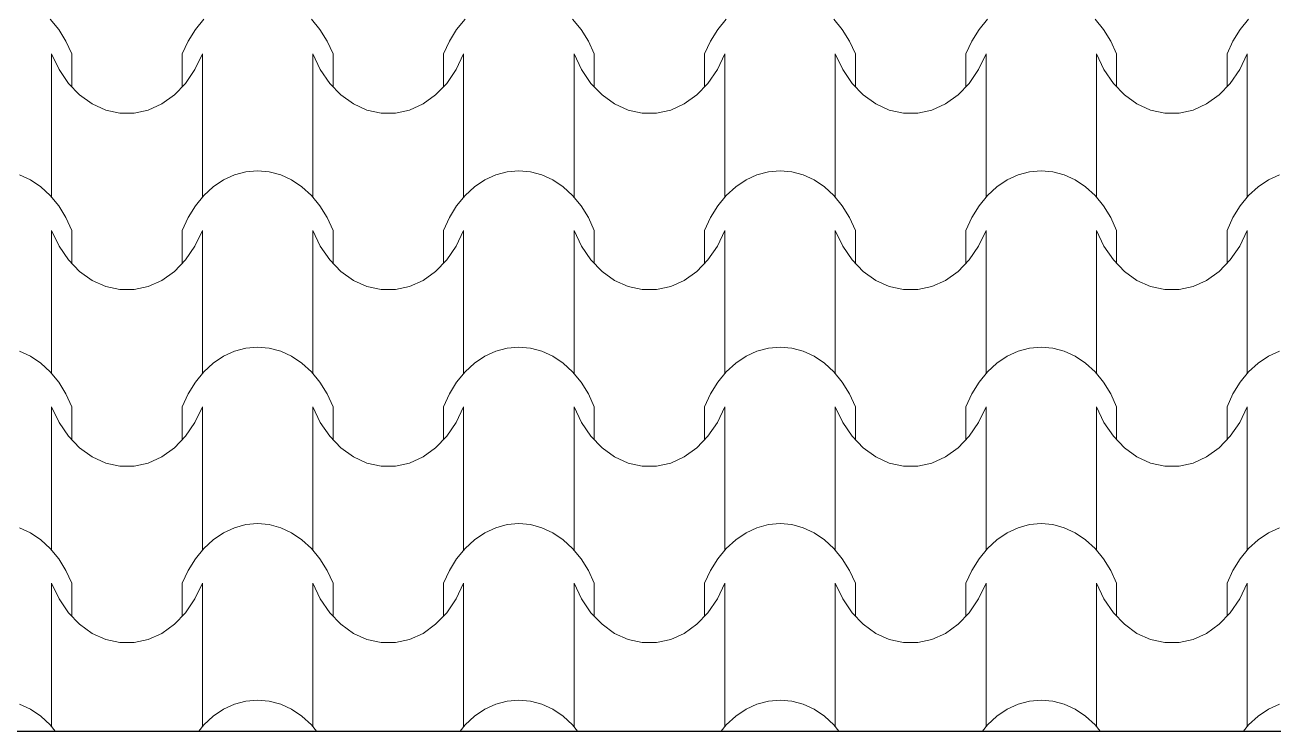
# Model space of a CAD drawing. Header units: millimetres. Extents: x 42452 to 2852333, y -419346 to 834876.
# Drawn here: x 2633486 to 2636714, y 648062 to 649887 of the extents above; entities that cross this region are included whole.
import ezdxf

# ---------------------------------------------------------------- set-up
doc = ezdxf.new("R2010")
doc.units = ezdxf.units.MM
doc.layers.add('M-2 keramitin shtrixi_Ном._пера__21_Pen_No__1', color=7, linetype='Continuous', lineweight=15)
doc.layers.add('memar', color=7, linetype='Continuous', lineweight=25)

# ---------------------------------------------------------------- blocks, each defined once
blk = doc.blocks.new('*X17')
at = {"layer": 'M-2 keramitin shtrixi_Ном._пера__21_Pen_No__1', "color": 7, "linetype": 'Continuous', "lineweight": 15}
for p, q in [((-252787.6, -1360807.7), (-252765.8, -1360834.4)), ((-252765.8, -1360834.4), (-252747.1, -1360864.6)), ((-252430.9, -1360864.6), (-252412.2, -1360834.4)), ((-252412.2, -1360834.4), (-252390.4, -1360807.7)), ((-252112, -1360807.7), (-252090.2, -1360834.4)), ((-252090.2, -1360834.4), (-252071.5, -1360864.6)), ((-251755.4, -1360864.6), (-251736.7, -1360834.4)), ((-251736.7, -1360834.4), (-251714.8, -1360807.7)), ((-251436.5, -1360807.7), (-251414.7, -1360834.4)), ((-251414.7, -1360834.4), (-251395.9, -1360864.6)), ((-251079.8, -1360864.6), (-251061.1, -1360834.4)), ((-251061.1, -1360834.4), (-251039.3, -1360807.7)), ((-250760.9, -1360807.7), (-250739.1, -1360834.4)), ((-250739.1, -1360834.4), (-250720.4, -1360864.6)), ((-250404.3, -1360864.6), (-250385.5, -1360834.4)), ((-250385.5, -1360834.4), (-250363.7, -1360807.7)), ((-250085.4, -1360807.7), (-250063.5, -1360834.4)), ((-250063.5, -1360834.4), (-250044.8, -1360864.6)), ((-249728.7, -1360864.6), (-249710, -1360834.4)), ((-249710, -1360834.4), (-249688.2, -1360807.7)), ((-252747.1, -1360864.6), (-252731.8, -1360897.8)), ((-252446.2, -1360897.8), (-252430.9, -1360864.6)), ((-252071.5, -1360864.6), (-252056.2, -1360897.8)), ((-251770.7, -1360897.8), (-251755.4, -1360864.6)), ((-251395.9, -1360864.6), (-251380.6, -1360897.8)), ((-251095.1, -1360897.8), (-251079.8, -1360864.6)), ((-250720.4, -1360864.6), (-250705.1, -1360897.8)), ((-250419.6, -1360897.8), (-250404.3, -1360864.6)), ((-250044.8, -1360864.6), (-250029.5, -1360897.8)), ((-249744, -1360897.8), (-249728.7, -1360864.6)), ((-252784, -1361082.9), (-252784, -1360897.8)), ((-252764.7, -1360938.3), (-252784, -1360897.8)), ((-252731.8, -1360982.9), (-252731.8, -1360897.8)), ((-252446.2, -1360982.9), (-252446.2, -1360897.8)), ((-252394, -1360897.8), (-252413.3, -1360938.3)), ((-252394, -1361082.9), (-252394, -1360897.8)), ((-252108.5, -1361082.9), (-252108.5, -1360897.8)), ((-252089.1, -1360938.3), (-252108.5, -1360897.8)), ((-252056.2, -1360982.9), (-252056.2, -1360897.8)), ((-251770.7, -1360982.9), (-251770.7, -1360897.8)), ((-251718.4, -1360897.8), (-251737.7, -1360938.3)), ((-251718.4, -1361082.9), (-251718.4, -1360897.8)), ((-251432.9, -1361082.9), (-251432.9, -1360897.8)), ((-251413.6, -1360938.3), (-251432.9, -1360897.8)), ((-251380.6, -1360982.9), (-251380.6, -1360897.8)), ((-251095.1, -1360982.9), (-251095.1, -1360897.8)), ((-251042.9, -1360897.8), (-251062.2, -1360938.3)), ((-251042.9, -1361082.9), (-251042.9, -1360897.8)), ((-250757.3, -1361082.9), (-250757.3, -1360897.8)), ((-250738, -1360938.3), (-250757.3, -1360897.8)), ((-250705.1, -1360982.9), (-250705.1, -1360897.8)), ((-250419.6, -1360982.9), (-250419.6, -1360897.8)), ((-250367.3, -1360897.8), (-250386.6, -1360938.3)), ((-250367.3, -1361082.9), (-250367.3, -1360897.8)), ((-250081.8, -1361082.9), (-250081.8, -1360897.8)), ((-250062.5, -1360938.3), (-250081.8, -1360897.8)), ((-250029.5, -1360982.9), (-250029.5, -1360897.8)), ((-249744, -1360982.9), (-249744, -1360897.8)), ((-249691.7, -1360897.8), (-249711.1, -1360938.3)), ((-249691.7, -1361082.9), (-249691.7, -1360897.8)), ((-252740.3, -1360974.1), (-252764.7, -1360938.3)), ((-252413.3, -1360938.3), (-252437.7, -1360974.1)), ((-252064.7, -1360974.1), (-252089.1, -1360938.3)), ((-251737.7, -1360938.3), (-251762.2, -1360974.1)), ((-251389.2, -1360974.1), (-251413.6, -1360938.3)), ((-251062.2, -1360938.3), (-251086.6, -1360974.1)), ((-250713.6, -1360974.1), (-250738, -1360938.3)), ((-250386.6, -1360938.3), (-250411, -1360974.1)), ((-250038, -1360974.1), (-250062.5, -1360938.3)), ((-249711.1, -1360938.3), (-249735.5, -1360974.1)), ((-252711.5, -1361004), (-252740.3, -1360974.1)), ((-252437.7, -1360974.1), (-252466.5, -1361004)), ((-252035.9, -1361004), (-252064.7, -1360974.1)), ((-251762.2, -1360974.1), (-251791, -1361004)), ((-251360.4, -1361004), (-251389.2, -1360974.1)), ((-251086.6, -1360974.1), (-251115.4, -1361004)), ((-250684.8, -1361004), (-250713.6, -1360974.1)), ((-250411, -1360974.1), (-250439.8, -1361004)), ((-250009.2, -1361004), (-250038, -1360974.1)), ((-249735.5, -1360974.1), (-249764.3, -1361004)), ((-252679.1, -1361027.2), (-252711.5, -1361004)), ((-252644.1, -1361043.1), (-252679.1, -1361027.2)), ((-252498.9, -1361027.2), (-252533.9, -1361043.1)), ((-252466.5, -1361004), (-252498.9, -1361027.2)), ((-252003.6, -1361027.2), (-252035.9, -1361004)), ((-251968.6, -1361043.1), (-252003.6, -1361027.2)), ((-251823.3, -1361027.2), (-251858.3, -1361043.1)), ((-251791, -1361004), (-251823.3, -1361027.2)), ((-251328, -1361027.2), (-251360.4, -1361004)), ((-251293, -1361043.1), (-251328, -1361027.2)), ((-251147.8, -1361027.2), (-251182.7, -1361043.1)), ((-251115.4, -1361004), (-251147.8, -1361027.2)), ((-250652.4, -1361027.2), (-250684.8, -1361004)), ((-250617.5, -1361043.1), (-250652.4, -1361027.2)), ((-250472.2, -1361027.2), (-250507.2, -1361043.1)), ((-250439.8, -1361004), (-250472.2, -1361027.2)), ((-249976.9, -1361027.2), (-250009.2, -1361004)), ((-249941.9, -1361043.1), (-249976.9, -1361027.2)), ((-249796.7, -1361027.2), (-249831.6, -1361043.1)), ((-249764.3, -1361004), (-249796.7, -1361027.2)), ((-252607.6, -1361051.1), (-252644.1, -1361043.1)), ((-252589, -1361051.1), (-252607.6, -1361051.1)), ((-252570.4, -1361051.1), (-252589, -1361051.1)), ((-252533.9, -1361043.1), (-252570.4, -1361051.1)), ((-251932, -1361051.1), (-251968.6, -1361043.1)), ((-251913.4, -1361051.1), (-251932, -1361051.1)), ((-251894.9, -1361051.1), (-251913.4, -1361051.1)), ((-251858.3, -1361043.1), (-251894.9, -1361051.1)), ((-251256.4, -1361051.1), (-251293, -1361043.1)), ((-251237.9, -1361051.1), (-251256.4, -1361051.1)), ((-251219.3, -1361051.1), (-251237.9, -1361051.1)), ((-251182.7, -1361043.1), (-251219.3, -1361051.1)), ((-250580.9, -1361051.1), (-250617.5, -1361043.1)), ((-250562.3, -1361051.1), (-250580.9, -1361051.1)), ((-250543.8, -1361051.1), (-250562.3, -1361051.1)), ((-250507.2, -1361043.1), (-250543.8, -1361051.1)), ((-249905.3, -1361051.1), (-249941.9, -1361043.1)), ((-249886.8, -1361051.1), (-249905.3, -1361051.1)), ((-249868.2, -1361051.1), (-249886.8, -1361051.1)), ((-249831.6, -1361043.1), (-249868.2, -1361051.1)), ((-252784, -1361268), (-252784, -1361082.9)), ((-252394, -1361268), (-252394, -1361082.9)), ((-252108.5, -1361268), (-252108.5, -1361082.9)), ((-251718.4, -1361268), (-251718.4, -1361082.9)), ((-251432.9, -1361268), (-251432.9, -1361082.9)), ((-251042.9, -1361268), (-251042.9, -1361082.9)), ((-250757.3, -1361268), (-250757.3, -1361082.9)), ((-250367.3, -1361268), (-250367.3, -1361082.9)), ((-250081.8, -1361268), (-250081.8, -1361082.9)), ((-249691.7, -1361268), (-249691.7, -1361082.9)), ((-252867.2, -1361210.5), (-252838.8, -1361223.6)), ((-252838.8, -1361223.6), (-252812.1, -1361241.6)), ((-252365.9, -1361241.6), (-252339.2, -1361223.6)), ((-252339.2, -1361223.6), (-252310.8, -1361210.5)), ((-252310.8, -1361210.5), (-252281.3, -1361202.5)), ((-252281.3, -1361202.5), (-252251.2, -1361199.9)), ((-252251.2, -1361199.9), (-252221.1, -1361202.5)), ((-252221.1, -1361202.5), (-252191.6, -1361210.5)), ((-252191.6, -1361210.5), (-252163.2, -1361223.6)), ((-252163.2, -1361223.6), (-252136.5, -1361241.6)), ((-251690.3, -1361241.6), (-251663.7, -1361223.6)), ((-251663.7, -1361223.6), (-251635.3, -1361210.5)), ((-251635.3, -1361210.5), (-251605.8, -1361202.5)), ((-251605.8, -1361202.5), (-251575.7, -1361199.9)), ((-251575.7, -1361199.9), (-251545.6, -1361202.5)), ((-251545.6, -1361202.5), (-251516, -1361210.5)), ((-251516, -1361210.5), (-251487.7, -1361223.6)), ((-251487.7, -1361223.6), (-251461, -1361241.6)), ((-251014.8, -1361241.6), (-250988.1, -1361223.6)), ((-250988.1, -1361223.6), (-250959.7, -1361210.5)), ((-250959.7, -1361210.5), (-250930.2, -1361202.5)), ((-250930.2, -1361202.5), (-250900.1, -1361199.9)), ((-250900.1, -1361199.9), (-250870, -1361202.5)), ((-250870, -1361202.5), (-250840.5, -1361210.5)), ((-250840.5, -1361210.5), (-250812.1, -1361223.6)), ((-250812.1, -1361223.6), (-250785.4, -1361241.6)), ((-250339.2, -1361241.6), (-250312.5, -1361223.6)), ((-250312.5, -1361223.6), (-250284.2, -1361210.5)), ((-250284.2, -1361210.5), (-250254.6, -1361202.5)), ((-250254.6, -1361202.5), (-250224.5, -1361199.9)), ((-250224.5, -1361199.9), (-250194.4, -1361202.5)), ((-250194.4, -1361202.5), (-250164.9, -1361210.5)), ((-250164.9, -1361210.5), (-250136.6, -1361223.6)), ((-250136.6, -1361223.6), (-250109.9, -1361241.6)), ((-249663.7, -1361241.6), (-249637, -1361223.6)), ((-249637, -1361223.6), (-249608.6, -1361210.5)), ((-252812.1, -1361241.6), (-252787.6, -1361264.1)), ((-252390.4, -1361264.1), (-252365.9, -1361241.6)), ((-252136.5, -1361241.6), (-252112, -1361264.1)), ((-251714.8, -1361264.1), (-251690.3, -1361241.6)), ((-251461, -1361241.6), (-251436.5, -1361264.1)), ((-251039.3, -1361264.1), (-251014.8, -1361241.6)), ((-250785.4, -1361241.6), (-250760.9, -1361264.1)), ((-250363.7, -1361264.1), (-250339.2, -1361241.6)), ((-250109.9, -1361241.6), (-250085.4, -1361264.1)), ((-249688.2, -1361264.1), (-249663.7, -1361241.6)), ((-252787.6, -1361264.1), (-252765.8, -1361290.7)), ((-252412.2, -1361290.7), (-252390.4, -1361264.1)), ((-252112, -1361264.1), (-252090.2, -1361290.7)), ((-251736.7, -1361290.7), (-251714.8, -1361264.1)), ((-251436.5, -1361264.1), (-251414.7, -1361290.7)), ((-251061.1, -1361290.7), (-251039.3, -1361264.1)), ((-250760.9, -1361264.1), (-250739.1, -1361290.7)), ((-250385.5, -1361290.7), (-250363.7, -1361264.1)), ((-250085.4, -1361264.1), (-250063.5, -1361290.7)), ((-249710, -1361290.7), (-249688.2, -1361264.1)), ((-252765.8, -1361290.7), (-252747.1, -1361320.9)), ((-252747.1, -1361320.9), (-252731.8, -1361354.2)), ((-252446.2, -1361354.2), (-252430.9, -1361320.9)), ((-252430.9, -1361320.9), (-252412.2, -1361290.7)), ((-252090.2, -1361290.7), (-252071.5, -1361320.9)), ((-252071.5, -1361320.9), (-252056.2, -1361354.2)), ((-251770.7, -1361354.2), (-251755.4, -1361320.9)), ((-251755.4, -1361320.9), (-251736.7, -1361290.7)), ((-251414.7, -1361290.7), (-251395.9, -1361320.9)), ((-251395.9, -1361320.9), (-251380.6, -1361354.2)), ((-251095.1, -1361354.2), (-251079.8, -1361320.9)), ((-251079.8, -1361320.9), (-251061.1, -1361290.7)), ((-250739.1, -1361290.7), (-250720.4, -1361320.9)), ((-250720.4, -1361320.9), (-250705.1, -1361354.2)), ((-250419.6, -1361354.2), (-250404.3, -1361320.9)), ((-250404.3, -1361320.9), (-250385.5, -1361290.7)), ((-250063.5, -1361290.7), (-250044.8, -1361320.9)), ((-250044.8, -1361320.9), (-250029.5, -1361354.2)), ((-249744, -1361354.2), (-249728.7, -1361320.9)), ((-249728.7, -1361320.9), (-249710, -1361290.7)), ((-252784, -1361539.3), (-252784, -1361354.2)), ((-252764.7, -1361394.7), (-252784, -1361354.2)), ((-252731.8, -1361439.3), (-252731.8, -1361354.2)), ((-252446.2, -1361439.3), (-252446.2, -1361354.2)), ((-252394, -1361354.2), (-252413.3, -1361394.7)), ((-252394, -1361539.3), (-252394, -1361354.2)), ((-252108.5, -1361539.3), (-252108.5, -1361354.2)), ((-252089.1, -1361394.7), (-252108.5, -1361354.2)), ((-252056.2, -1361439.3), (-252056.2, -1361354.2)), ((-251770.7, -1361439.3), (-251770.7, -1361354.2)), ((-251718.4, -1361354.2), (-251737.7, -1361394.7)), ((-251718.4, -1361539.3), (-251718.4, -1361354.2)), ((-251432.9, -1361539.3), (-251432.9, -1361354.2)), ((-251413.6, -1361394.7), (-251432.9, -1361354.2)), ((-251380.6, -1361439.3), (-251380.6, -1361354.2)), ((-251095.1, -1361439.3), (-251095.1, -1361354.2)), ((-251042.9, -1361354.2), (-251062.2, -1361394.7)), ((-251042.9, -1361539.3), (-251042.9, -1361354.2)), ((-250757.3, -1361539.3), (-250757.3, -1361354.2)), ((-250738, -1361394.7), (-250757.3, -1361354.2)), ((-250705.1, -1361439.3), (-250705.1, -1361354.2)), ((-250419.6, -1361439.3), (-250419.6, -1361354.2)), ((-250367.3, -1361354.2), (-250386.6, -1361394.7)), ((-250367.3, -1361539.3), (-250367.3, -1361354.2)), ((-250081.8, -1361539.3), (-250081.8, -1361354.2)), ((-250062.5, -1361394.7), (-250081.8, -1361354.2)), ((-250029.5, -1361439.3), (-250029.5, -1361354.2)), ((-249744, -1361439.3), (-249744, -1361354.2)), ((-249691.7, -1361354.2), (-249711.1, -1361394.7)), ((-249691.7, -1361539.3), (-249691.7, -1361354.2)), ((-252740.3, -1361430.4), (-252764.7, -1361394.7)), ((-252413.3, -1361394.7), (-252437.7, -1361430.4)), ((-252064.7, -1361430.4), (-252089.1, -1361394.7)), ((-251737.7, -1361394.7), (-251762.2, -1361430.4)), ((-251389.2, -1361430.4), (-251413.6, -1361394.7)), ((-251062.2, -1361394.7), (-251086.6, -1361430.4)), ((-250713.6, -1361430.4), (-250738, -1361394.7)), ((-250386.6, -1361394.7), (-250411, -1361430.4)), ((-250038, -1361430.4), (-250062.5, -1361394.7)), ((-249711.1, -1361394.7), (-249735.5, -1361430.4)), ((-252711.5, -1361460.3), (-252740.3, -1361430.4)), ((-252437.7, -1361430.4), (-252466.5, -1361460.3)), ((-252035.9, -1361460.3), (-252064.7, -1361430.4)), ((-251762.2, -1361430.4), (-251791, -1361460.3)), ((-251360.4, -1361460.3), (-251389.2, -1361430.4)), ((-251086.6, -1361430.4), (-251115.4, -1361460.3)), ((-250684.8, -1361460.3), (-250713.6, -1361430.4)), ((-250411, -1361430.4), (-250439.8, -1361460.3)), ((-250009.2, -1361460.3), (-250038, -1361430.4)), ((-249735.5, -1361430.4), (-249764.3, -1361460.3)), ((-252679.1, -1361483.6), (-252711.5, -1361460.3)), ((-252466.5, -1361460.3), (-252498.9, -1361483.6)), ((-252003.6, -1361483.6), (-252035.9, -1361460.3)), ((-251791, -1361460.3), (-251823.3, -1361483.6)), ((-251328, -1361483.6), (-251360.4, -1361460.3)), ((-251115.4, -1361460.3), (-251147.8, -1361483.6)), ((-250652.4, -1361483.6), (-250684.8, -1361460.3)), ((-250439.8, -1361460.3), (-250472.2, -1361483.6)), ((-249976.9, -1361483.6), (-250009.2, -1361460.3)), ((-249764.3, -1361460.3), (-249796.7, -1361483.6)), ((-252644.1, -1361499.4), (-252679.1, -1361483.6)), ((-252607.6, -1361507.5), (-252644.1, -1361499.4)), ((-252589, -1361507.5), (-252607.6, -1361507.5)), ((-252570.4, -1361507.5), (-252589, -1361507.5)), ((-252533.9, -1361499.4), (-252570.4, -1361507.5)), ((-252498.9, -1361483.6), (-252533.9, -1361499.4)), ((-251968.6, -1361499.4), (-252003.6, -1361483.6)), ((-251932, -1361507.5), (-251968.6, -1361499.4)), ((-251913.4, -1361507.5), (-251932, -1361507.5)), ((-251894.9, -1361507.5), (-251913.4, -1361507.5)), ((-251858.3, -1361499.4), (-251894.9, -1361507.5)), ((-251823.3, -1361483.6), (-251858.3, -1361499.4)), ((-251293, -1361499.4), (-251328, -1361483.6)), ((-251256.4, -1361507.5), (-251293, -1361499.4)), ((-251237.9, -1361507.5), (-251256.4, -1361507.5)), ((-251219.3, -1361507.5), (-251237.9, -1361507.5)), ((-251182.7, -1361499.4), (-251219.3, -1361507.5)), ((-251147.8, -1361483.6), (-251182.7, -1361499.4)), ((-250617.5, -1361499.4), (-250652.4, -1361483.6)), ((-250580.9, -1361507.5), (-250617.5, -1361499.4)), ((-250562.3, -1361507.5), (-250580.9, -1361507.5)), ((-250543.8, -1361507.5), (-250562.3, -1361507.5)), ((-250507.2, -1361499.4), (-250543.8, -1361507.5)), ((-250472.2, -1361483.6), (-250507.2, -1361499.4)), ((-249941.9, -1361499.4), (-249976.9, -1361483.6)), ((-249905.3, -1361507.5), (-249941.9, -1361499.4)), ((-249886.8, -1361507.5), (-249905.3, -1361507.5)), ((-249868.2, -1361507.5), (-249886.8, -1361507.5)), ((-249831.6, -1361499.4), (-249868.2, -1361507.5)), ((-249796.7, -1361483.6), (-249831.6, -1361499.4)), ((-252784, -1361724.3), (-252784, -1361539.3)), ((-252394, -1361724.3), (-252394, -1361539.3)), ((-252108.5, -1361724.3), (-252108.5, -1361539.3)), ((-251718.4, -1361724.3), (-251718.4, -1361539.3)), ((-251432.9, -1361724.3), (-251432.9, -1361539.3)), ((-251042.9, -1361724.3), (-251042.9, -1361539.3)), ((-250757.3, -1361724.3), (-250757.3, -1361539.3)), ((-250367.3, -1361724.3), (-250367.3, -1361539.3)), ((-250081.8, -1361724.3), (-250081.8, -1361539.3)), ((-249691.7, -1361724.3), (-249691.7, -1361539.3)), ((-252867.2, -1361666.8), (-252838.8, -1361679.9)), ((-252339.2, -1361679.9), (-252310.8, -1361666.8)), ((-252310.8, -1361666.8), (-252281.3, -1361658.9)), ((-252281.3, -1361658.9), (-252251.2, -1361656.2)), ((-252251.2, -1361656.2), (-252221.1, -1361658.9)), ((-252221.1, -1361658.9), (-252191.6, -1361666.8)), ((-252191.6, -1361666.8), (-252163.2, -1361679.9)), ((-251663.7, -1361679.9), (-251635.3, -1361666.8)), ((-251635.3, -1361666.8), (-251605.8, -1361658.9)), ((-251605.8, -1361658.9), (-251575.7, -1361656.2)), ((-251575.7, -1361656.2), (-251545.6, -1361658.9)), ((-251545.6, -1361658.9), (-251516, -1361666.8)), ((-251516, -1361666.8), (-251487.7, -1361679.9)), ((-250988.1, -1361679.9), (-250959.7, -1361666.8)), ((-250959.7, -1361666.8), (-250930.2, -1361658.9)), ((-250930.2, -1361658.9), (-250900.1, -1361656.2)), ((-250900.1, -1361656.2), (-250870, -1361658.9)), ((-250870, -1361658.9), (-250840.5, -1361666.8)), ((-250840.5, -1361666.8), (-250812.1, -1361679.9)), ((-250312.5, -1361679.9), (-250284.2, -1361666.8)), ((-250284.2, -1361666.8), (-250254.6, -1361658.9)), ((-250254.6, -1361658.9), (-250224.5, -1361656.2)), ((-250224.5, -1361656.2), (-250194.4, -1361658.9)), ((-250194.4, -1361658.9), (-250164.9, -1361666.8)), ((-250164.9, -1361666.8), (-250136.6, -1361679.9)), ((-249637, -1361679.9), (-249608.6, -1361666.8)), ((-252838.8, -1361679.9), (-252812.1, -1361697.9)), ((-252812.1, -1361697.9), (-252787.6, -1361720.4)), ((-252390.4, -1361720.4), (-252365.9, -1361697.9)), ((-252365.9, -1361697.9), (-252339.2, -1361679.9)), ((-252163.2, -1361679.9), (-252136.5, -1361697.9)), ((-252136.5, -1361697.9), (-252112, -1361720.4)), ((-251714.8, -1361720.4), (-251690.3, -1361697.9)), ((-251690.3, -1361697.9), (-251663.7, -1361679.9)), ((-251487.7, -1361679.9), (-251461, -1361697.9)), ((-251461, -1361697.9), (-251436.5, -1361720.4)), ((-251039.3, -1361720.4), (-251014.8, -1361697.9)), ((-251014.8, -1361697.9), (-250988.1, -1361679.9)), ((-250812.1, -1361679.9), (-250785.4, -1361697.9)), ((-250785.4, -1361697.9), (-250760.9, -1361720.4)), ((-250363.7, -1361720.4), (-250339.2, -1361697.9)), ((-250339.2, -1361697.9), (-250312.5, -1361679.9)), ((-250136.6, -1361679.9), (-250109.9, -1361697.9)), ((-250109.9, -1361697.9), (-250085.4, -1361720.4)), ((-249688.2, -1361720.4), (-249663.7, -1361697.9)), ((-249663.7, -1361697.9), (-249637, -1361679.9)), ((-252787.6, -1361720.4), (-252765.8, -1361747.1)), ((-252412.2, -1361747.1), (-252390.4, -1361720.4)), ((-252112, -1361720.4), (-252090.2, -1361747.1)), ((-251736.7, -1361747.1), (-251714.8, -1361720.4)), ((-251436.5, -1361720.4), (-251414.7, -1361747.1)), ((-251061.1, -1361747.1), (-251039.3, -1361720.4)), ((-250760.9, -1361720.4), (-250739.1, -1361747.1)), ((-250385.5, -1361747.1), (-250363.7, -1361720.4)), ((-250085.4, -1361720.4), (-250063.5, -1361747.1)), ((-249710, -1361747.1), (-249688.2, -1361720.4)), ((-252765.8, -1361747.1), (-252747.1, -1361777.3)), ((-252430.9, -1361777.3), (-252412.2, -1361747.1)), ((-252090.2, -1361747.1), (-252071.5, -1361777.3)), ((-251755.4, -1361777.3), (-251736.7, -1361747.1)), ((-251414.7, -1361747.1), (-251395.9, -1361777.3)), ((-251079.8, -1361777.3), (-251061.1, -1361747.1)), ((-250739.1, -1361747.1), (-250720.4, -1361777.3)), ((-250404.3, -1361777.3), (-250385.5, -1361747.1)), ((-250063.5, -1361747.1), (-250044.8, -1361777.3)), ((-249728.7, -1361777.3), (-249710, -1361747.1)), ((-252747.1, -1361777.3), (-252731.8, -1361810.5)), ((-252446.2, -1361810.5), (-252430.9, -1361777.3)), ((-252071.5, -1361777.3), (-252056.2, -1361810.5)), ((-251770.7, -1361810.5), (-251755.4, -1361777.3)), ((-251395.9, -1361777.3), (-251380.6, -1361810.5)), ((-251095.1, -1361810.5), (-251079.8, -1361777.3)), ((-250720.4, -1361777.3), (-250705.1, -1361810.5)), ((-250419.6, -1361810.5), (-250404.3, -1361777.3)), ((-250044.8, -1361777.3), (-250029.5, -1361810.5)), ((-249744, -1361810.5), (-249728.7, -1361777.3)), ((-252784, -1361995.6), (-252784, -1361810.5)), ((-252764.7, -1361851), (-252784, -1361810.5)), ((-252731.8, -1361895.6), (-252731.8, -1361810.5)), ((-252446.2, -1361895.6), (-252446.2, -1361810.5)), ((-252394, -1361810.5), (-252413.3, -1361851)), ((-252394, -1361995.6), (-252394, -1361810.5)), ((-252108.5, -1361995.6), (-252108.5, -1361810.5)), ((-252089.1, -1361851), (-252108.5, -1361810.5)), ((-252056.2, -1361895.6), (-252056.2, -1361810.5)), ((-251770.7, -1361895.6), (-251770.7, -1361810.5)), ((-251718.4, -1361810.5), (-251737.7, -1361851)), ((-251718.4, -1361995.6), (-251718.4, -1361810.5)), ((-251432.9, -1361995.6), (-251432.9, -1361810.5)), ((-251413.6, -1361851), (-251432.9, -1361810.5)), ((-251380.6, -1361895.6), (-251380.6, -1361810.5)), ((-251095.1, -1361895.6), (-251095.1, -1361810.5)), ((-251042.9, -1361810.5), (-251062.2, -1361851)), ((-251042.9, -1361995.6), (-251042.9, -1361810.5)), ((-250757.3, -1361995.6), (-250757.3, -1361810.5)), ((-250738, -1361851), (-250757.3, -1361810.5)), ((-250705.1, -1361895.6), (-250705.1, -1361810.5)), ((-250419.6, -1361895.6), (-250419.6, -1361810.5)), ((-250367.3, -1361810.5), (-250386.6, -1361851)), ((-250367.3, -1361995.6), (-250367.3, -1361810.5)), ((-250081.8, -1361995.6), (-250081.8, -1361810.5)), ((-250062.5, -1361851), (-250081.8, -1361810.5)), ((-250029.5, -1361895.6), (-250029.5, -1361810.5)), ((-249744, -1361895.6), (-249744, -1361810.5)), ((-249691.7, -1361810.5), (-249711.1, -1361851)), ((-249691.7, -1361995.6), (-249691.7, -1361810.5)), ((-252740.3, -1361886.8), (-252764.7, -1361851)), ((-252413.3, -1361851), (-252437.7, -1361886.8)), ((-252064.7, -1361886.8), (-252089.1, -1361851)), ((-251737.7, -1361851), (-251762.2, -1361886.8)), ((-251389.2, -1361886.8), (-251413.6, -1361851)), ((-251062.2, -1361851), (-251086.6, -1361886.8)), ((-250713.6, -1361886.8), (-250738, -1361851)), ((-250386.6, -1361851), (-250411, -1361886.8)), ((-250038, -1361886.8), (-250062.5, -1361851)), ((-249711.1, -1361851), (-249735.5, -1361886.8)), ((-252711.5, -1361916.7), (-252740.3, -1361886.8)), ((-252437.7, -1361886.8), (-252466.5, -1361916.7)), ((-252035.9, -1361916.7), (-252064.7, -1361886.8)), ((-251762.2, -1361886.8), (-251791, -1361916.7)), ((-251360.4, -1361916.7), (-251389.2, -1361886.8)), ((-251086.6, -1361886.8), (-251115.4, -1361916.7)), ((-250684.8, -1361916.7), (-250713.6, -1361886.8)), ((-250411, -1361886.8), (-250439.8, -1361916.7)), ((-250009.2, -1361916.7), (-250038, -1361886.8)), ((-249735.5, -1361886.8), (-249764.3, -1361916.7)), ((-252679.1, -1361939.9), (-252711.5, -1361916.7)), ((-252466.5, -1361916.7), (-252498.9, -1361939.9)), ((-252003.6, -1361939.9), (-252035.9, -1361916.7)), ((-251791, -1361916.7), (-251823.3, -1361939.9)), ((-251328, -1361939.9), (-251360.4, -1361916.7)), ((-251115.4, -1361916.7), (-251147.8, -1361939.9)), ((-250652.4, -1361939.9), (-250684.8, -1361916.7)), ((-250439.8, -1361916.7), (-250472.2, -1361939.9)), ((-249976.9, -1361939.9), (-250009.2, -1361916.7)), ((-249764.3, -1361916.7), (-249796.7, -1361939.9)), ((-252644.1, -1361955.8), (-252679.1, -1361939.9)), ((-252607.6, -1361963.8), (-252644.1, -1361955.8)), ((-252589, -1361963.8), (-252607.6, -1361963.8)), ((-252570.4, -1361963.8), (-252589, -1361963.8)), ((-252533.9, -1361955.8), (-252570.4, -1361963.8)), ((-252498.9, -1361939.9), (-252533.9, -1361955.8)), ((-251968.6, -1361955.8), (-252003.6, -1361939.9)), ((-251932, -1361963.8), (-251968.6, -1361955.8)), ((-251913.4, -1361963.8), (-251932, -1361963.8)), ((-251894.9, -1361963.8), (-251913.4, -1361963.8)), ((-251858.3, -1361955.8), (-251894.9, -1361963.8)), ((-251823.3, -1361939.9), (-251858.3, -1361955.8)), ((-251293, -1361955.8), (-251328, -1361939.9)), ((-251256.4, -1361963.8), (-251293, -1361955.8)), ((-251237.9, -1361963.8), (-251256.4, -1361963.8)), ((-251219.3, -1361963.8), (-251237.9, -1361963.8)), ((-251182.7, -1361955.8), (-251219.3, -1361963.8)), ((-251147.8, -1361939.9), (-251182.7, -1361955.8)), ((-250617.5, -1361955.8), (-250652.4, -1361939.9)), ((-250580.9, -1361963.8), (-250617.5, -1361955.8)), ((-250562.3, -1361963.8), (-250580.9, -1361963.8)), ((-250543.8, -1361963.8), (-250562.3, -1361963.8)), ((-250507.2, -1361955.8), (-250543.8, -1361963.8)), ((-250472.2, -1361939.9), (-250507.2, -1361955.8)), ((-249941.9, -1361955.8), (-249976.9, -1361939.9)), ((-249905.3, -1361963.8), (-249941.9, -1361955.8)), ((-249886.8, -1361963.8), (-249905.3, -1361963.8)), ((-249868.2, -1361963.8), (-249886.8, -1361963.8)), ((-249831.6, -1361955.8), (-249868.2, -1361963.8)), ((-249796.7, -1361939.9), (-249831.6, -1361955.8)), ((-252784, -1362180.7), (-252784, -1361995.6)), ((-252394, -1362180.7), (-252394, -1361995.6)), ((-252108.5, -1362180.7), (-252108.5, -1361995.6)), ((-251718.4, -1362180.7), (-251718.4, -1361995.6)), ((-251432.9, -1362180.7), (-251432.9, -1361995.6)), ((-251042.9, -1362180.7), (-251042.9, -1361995.6)), ((-250757.3, -1362180.7), (-250757.3, -1361995.6)), ((-250367.3, -1362180.7), (-250367.3, -1361995.6)), ((-250081.8, -1362180.7), (-250081.8, -1361995.6)), ((-249691.7, -1362180.7), (-249691.7, -1361995.6)), ((-252867.2, -1362123.2), (-252838.8, -1362136.3)), ((-252339.2, -1362136.3), (-252310.8, -1362123.2)), ((-252310.8, -1362123.2), (-252281.3, -1362115.2)), ((-252281.3, -1362115.2), (-252251.2, -1362112.6)), ((-252251.2, -1362112.6), (-252221.1, -1362115.2)), ((-252221.1, -1362115.2), (-252191.6, -1362123.2)), ((-252191.6, -1362123.2), (-252163.2, -1362136.3)), ((-251663.7, -1362136.3), (-251635.3, -1362123.2)), ((-251635.3, -1362123.2), (-251605.8, -1362115.2)), ((-251605.8, -1362115.2), (-251575.7, -1362112.6)), ((-251575.7, -1362112.6), (-251545.6, -1362115.2)), ((-251545.6, -1362115.2), (-251516, -1362123.2)), ((-251516, -1362123.2), (-251487.7, -1362136.3)), ((-250988.1, -1362136.3), (-250959.7, -1362123.2)), ((-250959.7, -1362123.2), (-250930.2, -1362115.2)), ((-250930.2, -1362115.2), (-250900.1, -1362112.6)), ((-250900.1, -1362112.6), (-250870, -1362115.2)), ((-250870, -1362115.2), (-250840.5, -1362123.2)), ((-250840.5, -1362123.2), (-250812.1, -1362136.3)), ((-250312.5, -1362136.3), (-250284.2, -1362123.2)), ((-250284.2, -1362123.2), (-250254.6, -1362115.2)), ((-250254.6, -1362115.2), (-250224.5, -1362112.6)), ((-250224.5, -1362112.6), (-250194.4, -1362115.2)), ((-250194.4, -1362115.2), (-250164.9, -1362123.2)), ((-250164.9, -1362123.2), (-250136.6, -1362136.3)), ((-249637, -1362136.3), (-249608.6, -1362123.2)), ((-252838.8, -1362136.3), (-252812.1, -1362154.3)), ((-252812.1, -1362154.3), (-252787.6, -1362176.8)), ((-252390.4, -1362176.8), (-252365.9, -1362154.3)), ((-252365.9, -1362154.3), (-252339.2, -1362136.3)), ((-252163.2, -1362136.3), (-252136.5, -1362154.3)), ((-252136.5, -1362154.3), (-252112, -1362176.8)), ((-251714.8, -1362176.8), (-251690.3, -1362154.3)), ((-251690.3, -1362154.3), (-251663.7, -1362136.3)), ((-251487.7, -1362136.3), (-251461, -1362154.3)), ((-251461, -1362154.3), (-251436.5, -1362176.8)), ((-251039.3, -1362176.8), (-251014.8, -1362154.3)), ((-251014.8, -1362154.3), (-250988.1, -1362136.3)), ((-250812.1, -1362136.3), (-250785.4, -1362154.3)), ((-250785.4, -1362154.3), (-250760.9, -1362176.8)), ((-250363.7, -1362176.8), (-250339.2, -1362154.3)), ((-250339.2, -1362154.3), (-250312.5, -1362136.3)), ((-250136.6, -1362136.3), (-250109.9, -1362154.3)), ((-250109.9, -1362154.3), (-250085.4, -1362176.8)), ((-249688.2, -1362176.8), (-249663.7, -1362154.3)), ((-249663.7, -1362154.3), (-249637, -1362136.3)), ((-252787.6, -1362176.8), (-252765.8, -1362203.4)), ((-252412.2, -1362203.4), (-252390.4, -1362176.8)), ((-252112, -1362176.8), (-252090.2, -1362203.4)), ((-251736.7, -1362203.4), (-251714.8, -1362176.8)), ((-251436.5, -1362176.8), (-251414.7, -1362203.4)), ((-251061.1, -1362203.4), (-251039.3, -1362176.8)), ((-250760.9, -1362176.8), (-250739.1, -1362203.4)), ((-250385.5, -1362203.4), (-250363.7, -1362176.8)), ((-250085.4, -1362176.8), (-250063.5, -1362203.4)), ((-249710, -1362203.4), (-249688.2, -1362176.8)), ((-252765.8, -1362203.4), (-252747.1, -1362233.6)), ((-252430.9, -1362233.6), (-252412.2, -1362203.4)), ((-252090.2, -1362203.4), (-252071.5, -1362233.6)), ((-251755.4, -1362233.6), (-251736.7, -1362203.4)), ((-251414.7, -1362203.4), (-251395.9, -1362233.6)), ((-251079.8, -1362233.6), (-251061.1, -1362203.4)), ((-250739.1, -1362203.4), (-250720.4, -1362233.6)), ((-250404.3, -1362233.6), (-250385.5, -1362203.4)), ((-250063.5, -1362203.4), (-250044.8, -1362233.6)), ((-249728.7, -1362233.6), (-249710, -1362203.4)), ((-252747.1, -1362233.6), (-252731.8, -1362266.9)), ((-252446.2, -1362266.9), (-252430.9, -1362233.6)), ((-252071.5, -1362233.6), (-252056.2, -1362266.9)), ((-251770.7, -1362266.9), (-251755.4, -1362233.6)), ((-251395.9, -1362233.6), (-251380.6, -1362266.9)), ((-251095.1, -1362266.9), (-251079.8, -1362233.6)), ((-250720.4, -1362233.6), (-250705.1, -1362266.9)), ((-250419.6, -1362266.9), (-250404.3, -1362233.6)), ((-250044.8, -1362233.6), (-250029.5, -1362266.9)), ((-249744, -1362266.9), (-249728.7, -1362233.6)), ((-252784, -1362452), (-252784, -1362266.9)), ((-252764.7, -1362307.4), (-252784, -1362266.9)), ((-252731.8, -1362352), (-252731.8, -1362266.9)), ((-252446.2, -1362352), (-252446.2, -1362266.9)), ((-252394, -1362266.9), (-252413.3, -1362307.4)), ((-252394, -1362452), (-252394, -1362266.9)), ((-252108.5, -1362452), (-252108.5, -1362266.9)), ((-252089.1, -1362307.4), (-252108.5, -1362266.9)), ((-252056.2, -1362352), (-252056.2, -1362266.9)), ((-251770.7, -1362352), (-251770.7, -1362266.9)), ((-251718.4, -1362266.9), (-251737.7, -1362307.4)), ((-251718.4, -1362452), (-251718.4, -1362266.9)), ((-251432.9, -1362452), (-251432.9, -1362266.9)), ((-251413.6, -1362307.4), (-251432.9, -1362266.9)), ((-251380.6, -1362352), (-251380.6, -1362266.9)), ((-251095.1, -1362352), (-251095.1, -1362266.9)), ((-251042.9, -1362266.9), (-251062.2, -1362307.4)), ((-251042.9, -1362452), (-251042.9, -1362266.9)), ((-250757.3, -1362452), (-250757.3, -1362266.9)), ((-250738, -1362307.4), (-250757.3, -1362266.9)), ((-250705.1, -1362352), (-250705.1, -1362266.9)), ((-250419.6, -1362352), (-250419.6, -1362266.9)), ((-250367.3, -1362266.9), (-250386.6, -1362307.4)), ((-250367.3, -1362452), (-250367.3, -1362266.9)), ((-250081.8, -1362452), (-250081.8, -1362266.9)), ((-250062.5, -1362307.4), (-250081.8, -1362266.9)), ((-250029.5, -1362352), (-250029.5, -1362266.9)), ((-249744, -1362352), (-249744, -1362266.9)), ((-249691.7, -1362266.9), (-249711.1, -1362307.4)), ((-249691.7, -1362452), (-249691.7, -1362266.9)), ((-252740.3, -1362343.1), (-252764.7, -1362307.4)), ((-252413.3, -1362307.4), (-252437.7, -1362343.1)), ((-252064.7, -1362343.1), (-252089.1, -1362307.4)), ((-251737.7, -1362307.4), (-251762.2, -1362343.1)), ((-251389.2, -1362343.1), (-251413.6, -1362307.4)), ((-251062.2, -1362307.4), (-251086.6, -1362343.1)), ((-250713.6, -1362343.1), (-250738, -1362307.4)), ((-250386.6, -1362307.4), (-250411, -1362343.1)), ((-250038, -1362343.1), (-250062.5, -1362307.4)), ((-249711.1, -1362307.4), (-249735.5, -1362343.1)), ((-252711.5, -1362373), (-252740.3, -1362343.1)), ((-252437.7, -1362343.1), (-252466.5, -1362373)), ((-252035.9, -1362373), (-252064.7, -1362343.1)), ((-251762.2, -1362343.1), (-251791, -1362373)), ((-251360.4, -1362373), (-251389.2, -1362343.1)), ((-251086.6, -1362343.1), (-251115.4, -1362373)), ((-250684.8, -1362373), (-250713.6, -1362343.1)), ((-250411, -1362343.1), (-250439.8, -1362373)), ((-250009.2, -1362373), (-250038, -1362343.1)), ((-249735.5, -1362343.1), (-249764.3, -1362373)), ((-252679.1, -1362396.3), (-252711.5, -1362373)), ((-252466.5, -1362373), (-252498.9, -1362396.3)), ((-252003.6, -1362396.3), (-252035.9, -1362373)), ((-251791, -1362373), (-251823.3, -1362396.3)), ((-251328, -1362396.3), (-251360.4, -1362373)), ((-251115.4, -1362373), (-251147.8, -1362396.3)), ((-250652.4, -1362396.3), (-250684.8, -1362373)), ((-250439.8, -1362373), (-250472.2, -1362396.3)), ((-249976.9, -1362396.3), (-250009.2, -1362373)), ((-249764.3, -1362373), (-249796.7, -1362396.3)), ((-252644.1, -1362412.1), (-252679.1, -1362396.3)), ((-252607.6, -1362420.2), (-252644.1, -1362412.1)), ((-252533.9, -1362412.1), (-252570.4, -1362420.2)), ((-252498.9, -1362396.3), (-252533.9, -1362412.1)), ((-251968.6, -1362412.1), (-252003.6, -1362396.3)), ((-251932, -1362420.2), (-251968.6, -1362412.1)), ((-251858.3, -1362412.1), (-251894.9, -1362420.2)), ((-251823.3, -1362396.3), (-251858.3, -1362412.1)), ((-251293, -1362412.1), (-251328, -1362396.3)), ((-251256.4, -1362420.2), (-251293, -1362412.1)), ((-251182.7, -1362412.1), (-251219.3, -1362420.2)), ((-251147.8, -1362396.3), (-251182.7, -1362412.1)), ((-250617.5, -1362412.1), (-250652.4, -1362396.3)), ((-250580.9, -1362420.2), (-250617.5, -1362412.1)), ((-250507.2, -1362412.1), (-250543.8, -1362420.2)), ((-250472.2, -1362396.3), (-250507.2, -1362412.1)), ((-249941.9, -1362412.1), (-249976.9, -1362396.3)), ((-249905.3, -1362420.2), (-249941.9, -1362412.1)), ((-249831.6, -1362412.1), (-249868.2, -1362420.2)), ((-249796.7, -1362396.3), (-249831.6, -1362412.1)), ((-252589, -1362420.2), (-252607.6, -1362420.2)), ((-252570.4, -1362420.2), (-252589, -1362420.2)), ((-251913.4, -1362420.2), (-251932, -1362420.2)), ((-251894.9, -1362420.2), (-251913.4, -1362420.2)), ((-251237.9, -1362420.2), (-251256.4, -1362420.2)), ((-251219.3, -1362420.2), (-251237.9, -1362420.2)), ((-250562.3, -1362420.2), (-250580.9, -1362420.2)), ((-250543.8, -1362420.2), (-250562.3, -1362420.2)), ((-249886.8, -1362420.2), (-249905.3, -1362420.2)), ((-249868.2, -1362420.2), (-249886.8, -1362420.2)), ((-252784, -1362637), (-252784, -1362452)), ((-252394, -1362637), (-252394, -1362452)), ((-252108.5, -1362637), (-252108.5, -1362452)), ((-251718.4, -1362637), (-251718.4, -1362452)), ((-251432.9, -1362637), (-251432.9, -1362452)), ((-251042.9, -1362637), (-251042.9, -1362452)), ((-250757.3, -1362637), (-250757.3, -1362452)), ((-250367.3, -1362637), (-250367.3, -1362452)), ((-250081.8, -1362637), (-250081.8, -1362452)), ((-249691.7, -1362637), (-249691.7, -1362452)), ((-252867.2, -1362579.5), (-252838.8, -1362592.6)), ((-252339.2, -1362592.6), (-252310.8, -1362579.5)), ((-252310.8, -1362579.5), (-252281.3, -1362571.6)), ((-252281.3, -1362571.6), (-252251.2, -1362568.9)), ((-252251.2, -1362568.9), (-252221.1, -1362571.6)), ((-252221.1, -1362571.6), (-252191.6, -1362579.5)), ((-252191.6, -1362579.5), (-252163.2, -1362592.6)), ((-251663.7, -1362592.6), (-251635.3, -1362579.5)), ((-251635.3, -1362579.5), (-251605.8, -1362571.6)), ((-251605.8, -1362571.6), (-251575.7, -1362568.9)), ((-251575.7, -1362568.9), (-251545.6, -1362571.6)), ((-251545.6, -1362571.6), (-251516, -1362579.5)), ((-251516, -1362579.5), (-251487.7, -1362592.6)), ((-250988.1, -1362592.6), (-250959.7, -1362579.5)), ((-250959.7, -1362579.5), (-250930.2, -1362571.6)), ((-250930.2, -1362571.6), (-250900.1, -1362568.9)), ((-250900.1, -1362568.9), (-250870, -1362571.6)), ((-250870, -1362571.6), (-250840.5, -1362579.5)), ((-250840.5, -1362579.5), (-250812.1, -1362592.6)), ((-250312.5, -1362592.6), (-250284.2, -1362579.5)), ((-250284.2, -1362579.5), (-250254.6, -1362571.6)), ((-250254.6, -1362571.6), (-250224.5, -1362568.9)), ((-250224.5, -1362568.9), (-250194.4, -1362571.6)), ((-250194.4, -1362571.6), (-250164.9, -1362579.5)), ((-250164.9, -1362579.5), (-250136.6, -1362592.6)), ((-249637, -1362592.6), (-249608.6, -1362579.5)), ((-252838.8, -1362592.6), (-252812.1, -1362610.6)), ((-252812.1, -1362610.6), (-252787.6, -1362633.1)), ((-252390.4, -1362633.1), (-252365.9, -1362610.6)), ((-252365.9, -1362610.6), (-252339.2, -1362592.6)), ((-252163.2, -1362592.6), (-252136.5, -1362610.6)), ((-252136.5, -1362610.6), (-252112, -1362633.1)), ((-251714.8, -1362633.1), (-251690.3, -1362610.6)), ((-251690.3, -1362610.6), (-251663.7, -1362592.6)), ((-251487.7, -1362592.6), (-251461, -1362610.6)), ((-251461, -1362610.6), (-251436.5, -1362633.1)), ((-251039.3, -1362633.1), (-251014.8, -1362610.6)), ((-251014.8, -1362610.6), (-250988.1, -1362592.6)), ((-250812.1, -1362592.6), (-250785.4, -1362610.6)), ((-250785.4, -1362610.6), (-250760.9, -1362633.1)), ((-250363.7, -1362633.1), (-250339.2, -1362610.6)), ((-250339.2, -1362610.6), (-250312.5, -1362592.6)), ((-250136.6, -1362592.6), (-250109.9, -1362610.6)), ((-250109.9, -1362610.6), (-250085.4, -1362633.1)), ((-249688.2, -1362633.1), (-249663.7, -1362610.6)), ((-249663.7, -1362610.6), (-249637, -1362592.6)), ((-252787.6, -1362633.1), (-252774.6, -1362648.9)), ((-252403.4, -1362648.9), (-252390.4, -1362633.1)), ((-252112, -1362633.1), (-252099.1, -1362648.9)), ((-251727.8, -1362648.9), (-251714.8, -1362633.1)), ((-251436.5, -1362633.1), (-251423.5, -1362648.9)), ((-251052.2, -1362648.9), (-251039.3, -1362633.1)), ((-250760.9, -1362633.1), (-250748, -1362648.9)), ((-250376.7, -1362648.9), (-250363.7, -1362633.1)), ((-250085.4, -1362633.1), (-250072.4, -1362648.9)), ((-249701.1, -1362648.9), (-249688.2, -1362633.1))]:
    blk.add_line(p, q, dxfattribs=at)
blk = doc.blocks.new('Fill_2')
at = {"layer": 'M-2 keramitin shtrixi_Ном._пера__21_Pen_No__1', "color": 7, "linetype": 'Continuous', "lineweight": 15}
blk.add_blockref('*X17', (0, 0), dxfattribs=at)

msp = doc.modelspace()

# ---------------------------------------------------------------- linework, layer by layer
at = {"layer": 'memar', "color": 0, "lineweight": 25}
msp.add_lwpolyline([(2619426.13986, 648061.54702), (2643025.59247, 648061.54702)], dxfattribs=at)

# ---------------------------------------------------------------- block references
at = {"layer": 'memar', "color": 7, "linetype": 'Continuous', "lineweight": 25}
msp.add_blockref('Fill_2', (2886339.40236, 2010710.49399), dxfattribs=at)

doc.saveas('drawing.dxf')
